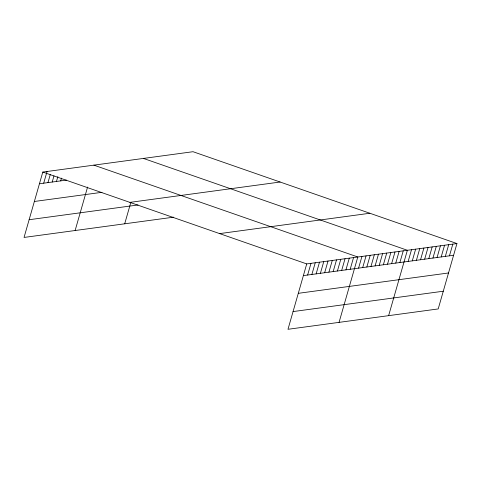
<?xml version="1.0" encoding="UTF-8"?>
<svg xmlns="http://www.w3.org/2000/svg" width="481" height="481" viewBox="0 0 481 481"><rect width="100%" height="100%" fill="white"/><g stroke="black" fill="none" stroke-linecap="round" stroke-linejoin="round"><path stroke-width="0.72" d="M456.95 243.56L306.728 263.919L287.981 329.293L438.203 308.934L456.95 243.56L193.019 151.707L42.797 172.066L24.05 237.44L173.581 217.178M43.699 183.189L47.054 171.489M47.956 182.612L50.325 174.35M52.213 182.034L53.986 175.842M56.463 181.457L57.846 176.641M60.72 180.88L61.514 178.126M75.126 230.519L87.584 187.061M124.699 223.803L130.784 202.579M307.63 275.036L310.985 263.341M311.886 274.465L315.241 262.764M316.143 273.887L319.498 262.187M320.4 273.31L323.755 261.61M324.657 272.733L328.012 261.033M328.914 272.156L332.269 260.455M333.171 271.579L336.52 259.878M337.421 271.001L340.776 259.301M341.678 270.424L345.033 258.724M345.935 269.847L349.29 258.147M350.192 269.27L353.547 257.569M339.057 322.372L357.804 256.992L93.873 165.145M358.579 268.133L361.934 256.433M362.71 267.574L366.065 255.874M366.841 267.015L370.196 255.315M370.971 266.456L374.326 254.756M375.102 265.897L378.457 254.196M379.238 265.338L382.593 253.637M383.369 264.778L386.724 253.078M387.5 264.213L390.855 252.519M391.63 263.654L394.985 251.96M395.761 263.095L399.116 251.395M399.891 262.536L403.246 250.835M388.63 315.65L407.377 250.276L143.446 158.429M408.153 261.417L411.508 249.717M412.283 260.858L415.638 249.158M416.414 260.299L419.769 248.599M420.544 259.74L423.899 248.04M424.675 259.181L428.03 247.481M428.811 258.616L432.166 246.921M432.942 258.056L436.297 246.362M437.073 257.497L440.428 245.797M441.203 256.938L444.558 245.238M445.334 256.379L448.689 244.679M449.464 255.82L452.819 244.12M39.442 183.766L66.396 180.11M34.361 201.479L101.96 192.316M129.894 202.375L280.116 182.022M29.131 219.727L138.041 204.966M219.631 233.604L369.853 213.251M303.373 275.613L453.595 255.261M298.292 293.326L448.514 272.974M293.061 311.58L443.284 291.221M42.797 172.066L306.728 263.919"/></g></svg>
